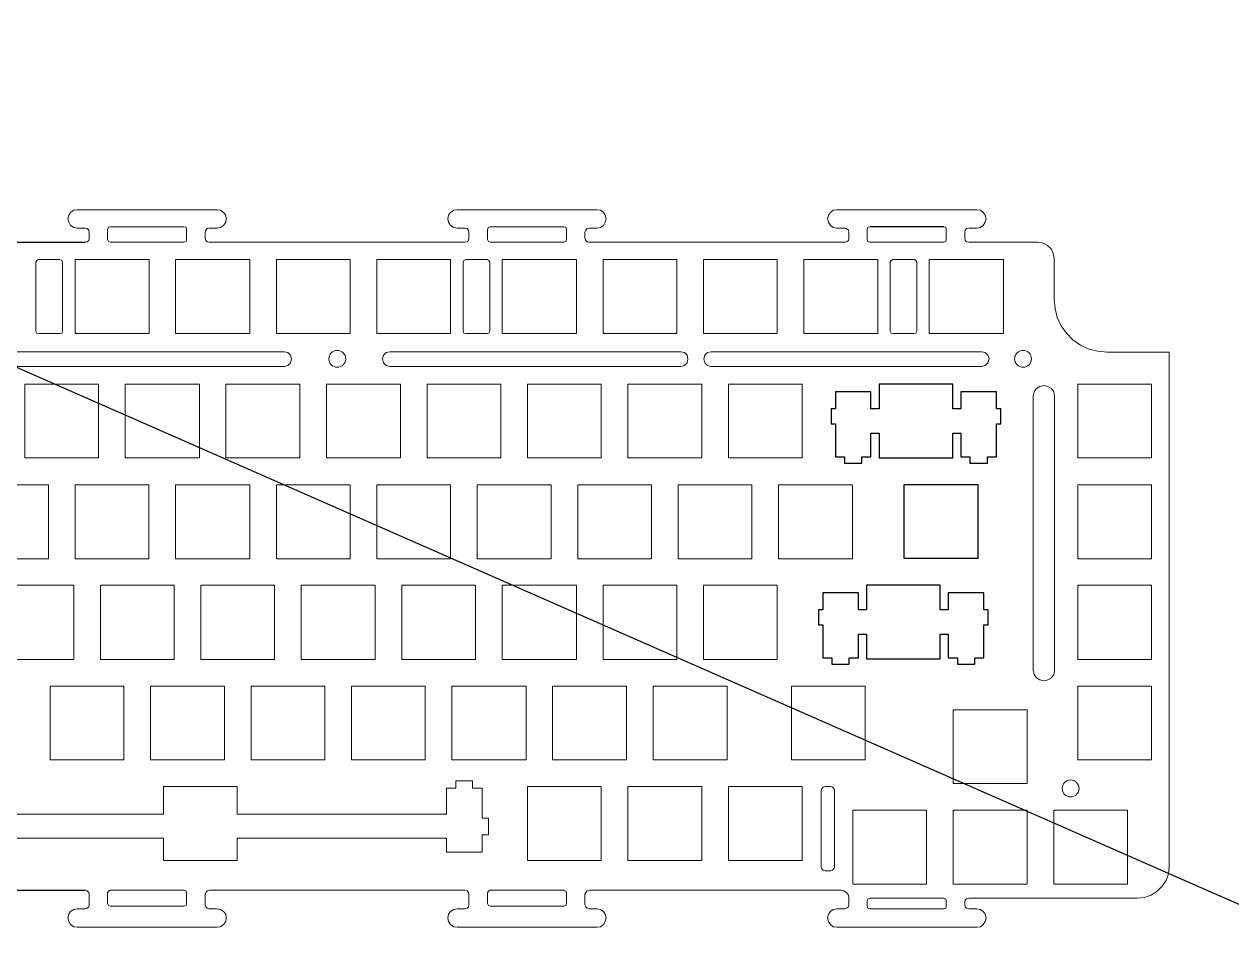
# Model space of a CAD drawing. Header units: millimetres. Extents: x 27 to 881, y 145 to 524.
# Drawn here: x 176.1 to 405.2, y 277 to 451.2 of the extents above; entities that cross this region are included whole.
import ezdxf

# ---------------------------------------------------------------- set-up
doc = ezdxf.new("R2010")
doc.units = ezdxf.units.MM
doc.header["$LTSCALE"] = 0.75

msp = doc.modelspace()

# ---------------------------------------------------------------- linework, layer by layer
for p, q in [((26.5, 451.17), (499.81, 243.44)), ((350.55, 412.78), (336.47, 412.78)), ((139.12, 409.82), (187.68, 409.82)), ((139.12, 286.99), (187.68, 286.99))]:
    msp.add_line(p, q)
at = {"color": 0}
for p, q in [((338.24, 382.94), (338.24, 378.24)), ((352.24, 382.94), (338.24, 382.94)), ((352.24, 378.24), (352.24, 382.94)), ((336.71, 381.47), (329.96, 381.47)), ((329.96, 381.47), (329.96, 378.24)), ((336.71, 378.24), (336.71, 381.47)), ((360.51, 381.47), (353.76, 381.47)), ((353.76, 381.47), (353.76, 378.24)), ((360.51, 378.24), (360.51, 381.47)), ((329.96, 378.24), (329.14, 378.24)), ((329.14, 378.24), (329.14, 375.44)), ((338.24, 378.24), (336.71, 378.24)), ((353.76, 378.24), (352.24, 378.24)), ((361.34, 378.24), (360.51, 378.24)), ((361.34, 375.44), (361.34, 378.24)), ((329.14, 375.44), (329.96, 375.44)), ((329.96, 375.44), (329.96, 369.17)), ((336.71, 369.17), (336.71, 373.64)), ((336.71, 373.64), (338.24, 373.64)), ((338.24, 373.64), (338.24, 368.94)), ((352.24, 368.94), (352.24, 373.64)), ((352.24, 373.64), (353.76, 373.64)), ((353.76, 373.64), (353.76, 369.17)), ((360.51, 369.17), (360.51, 375.44)), ((360.51, 375.44), (361.34, 375.44)), ((329.96, 369.17), (331.69, 369.17)), ((331.69, 369.17), (331.69, 367.97)), ((334.99, 367.97), (334.99, 369.17)), ((334.99, 369.17), (336.71, 369.17)), ((338.24, 368.94), (352.24, 368.94)), ((353.76, 369.17), (355.49, 369.17)), ((355.49, 369.17), (355.49, 367.97)), ((358.79, 367.97), (358.79, 369.17)), ((358.79, 369.17), (360.51, 369.17)), ((331.69, 367.97), (334.99, 367.97)), ((355.49, 367.97), (358.79, 367.97)), ((343, 363.89), (357, 363.89)), ((343, 349.89), (343, 363.89)), ((357, 363.89), (357, 349.89)), ((357, 349.89), (343, 349.89)), ((335.86, 344.84), (335.86, 340.14)), ((349.86, 344.84), (335.86, 344.84)), ((349.86, 340.14), (349.86, 344.84)), ((334.33, 343.37), (327.58, 343.37)), ((327.58, 343.37), (327.58, 340.14)), ((334.33, 340.14), (334.33, 343.37)), ((358.13, 343.37), (351.38, 343.37)), ((351.38, 343.37), (351.38, 340.14)), ((358.13, 340.14), (358.13, 343.37)), ((327.58, 340.14), (326.76, 340.14)), ((326.76, 340.14), (326.76, 337.34)), ((335.86, 340.14), (334.33, 340.14)), ((351.38, 340.14), (349.86, 340.14)), ((358.96, 340.14), (358.13, 340.14)), ((358.96, 337.34), (358.96, 340.14)), ((326.76, 337.34), (327.58, 337.34)), ((327.58, 337.34), (327.58, 331.07)), ((358.13, 331.07), (358.13, 337.34)), ((358.13, 337.34), (358.96, 337.34)), ((334.33, 331.07), (334.33, 335.54)), ((334.33, 335.54), (335.86, 335.54)), ((335.86, 335.54), (335.86, 330.84)), ((349.86, 330.84), (349.86, 335.54)), ((349.86, 335.54), (351.38, 335.54)), ((351.38, 335.54), (351.38, 331.07)), ((327.58, 331.07), (329.31, 331.07)), ((329.31, 331.07), (329.31, 329.87)), ((332.6, 329.87), (332.6, 331.07)), ((332.6, 331.07), (334.33, 331.07)), ((335.86, 330.84), (349.86, 330.84)), ((351.38, 331.07), (353.11, 331.07)), ((353.11, 331.07), (353.11, 329.87)), ((356.41, 329.87), (356.41, 331.07)), ((356.41, 331.07), (358.13, 331.07)), ((329.31, 329.87), (332.6, 329.87)), ((353.11, 329.87), (356.41, 329.87))]:
    msp.add_line(p, q, dxfattribs=at)
at = {"color": 7, "lineweight": 0}
for points in [[(186.16, 415.98), (185.48, 415.89), (184.89, 415.47), (184.56, 414.97), (184.39, 414.29), (184.56, 413.62), (184.89, 413.03), (185.48, 412.61), (186.16, 412.52)], [(212.71, 415.98), (186.16, 415.98)], [(212.71, 412.52), (213.3, 412.61), (213.89, 413.03), (214.32, 413.62), (214.4, 414.29), (214.32, 414.97), (213.89, 415.47), (213.3, 415.89), (212.71, 415.98)], [(258.24, 415.98), (257.57, 415.89), (256.97, 415.47), (256.55, 414.97), (256.47, 414.29), (256.55, 413.62), (256.97, 413.03), (257.57, 412.61), (258.24, 412.52)], [(284.71, 415.98), (258.24, 415.98)], [(284.71, 412.52), (285.39, 412.61), (285.98, 413.03), (286.31, 413.62), (286.48, 414.29), (286.31, 414.97), (285.98, 415.47), (285.39, 415.89), (284.71, 415.98)], [(330.24, 415.98), (329.56, 415.89), (329.06, 415.47), (328.63, 414.97), (328.47, 414.29), (328.63, 413.62), (329.06, 413.03), (329.56, 412.61), (330.24, 412.52)], [(356.79, 415.98), (330.24, 415.98)], [(356.79, 412.52), (357.47, 412.61), (357.97, 413.03), (358.39, 413.62), (358.56, 414.29), (358.39, 414.97), (357.97, 415.47), (357.47, 415.89), (356.79, 415.98)], [(186.16, 412.52), (187.68, 412.52)], [(188.43, 411.76), (188.35, 412.1), (188.01, 412.44), (187.68, 412.52)], [(192.4, 412.78), (192.06, 412.69), (191.89, 412.27)], [(192.4, 412.78), (206.39, 412.78)], [(206.9, 412.27), (206.81, 412.69), (206.39, 412.78)], [(211.2, 412.52), (210.78, 412.44), (210.52, 412.1), (210.44, 411.76)], [(211.2, 412.52), (212.71, 412.52)], [(258.24, 412.52), (259.67, 412.52)], [(260.43, 411.76), (260.35, 412.1), (260.09, 412.44), (259.67, 412.52)], [(264.48, 412.78), (264.14, 412.69), (263.97, 412.27)], [(264.48, 412.78), (278.47, 412.78)], [(278.98, 412.27), (278.81, 412.69), (278.47, 412.78)], [(283.19, 412.52), (282.86, 412.44), (282.6, 412.1), (282.44, 411.76)], [(283.19, 412.52), (284.71, 412.52)], [(330.24, 412.52), (331.75, 412.52)], [(332.51, 411.76), (332.43, 412.1), (332.09, 412.44), (331.75, 412.52)], [(336.47, 412.78), (336.14, 412.69), (335.97, 412.27)], [(350.98, 412.27), (350.89, 412.69), (350.55, 412.78)], [(355.27, 412.52), (354.85, 412.44), (354.6, 412.1), (354.52, 411.76)], [(355.27, 412.52), (356.79, 412.52)], [(187.68, 409.82), (188.01, 409.91), (188.35, 410.16), (188.43, 410.58)], [(188.43, 411.76), (188.43, 410.58)], [(191.89, 410.33), (191.89, 412.27)], [(191.89, 410.33), (192.06, 409.99), (192.4, 409.82)], [(206.39, 409.82), (206.81, 409.99), (206.9, 410.33)], [(206.9, 412.27), (206.9, 410.33)], [(210.44, 410.58), (210.44, 411.76)], [(210.44, 410.58), (210.52, 410.16), (210.78, 409.91), (211.2, 409.82)], [(259.67, 409.82), (260.09, 409.91), (260.35, 410.16), (260.43, 410.58)], [(260.43, 411.76), (260.43, 410.58)], [(263.97, 410.33), (263.97, 412.27)], [(263.97, 410.33), (264.14, 409.99), (264.48, 409.82)], [(278.47, 409.82), (278.81, 409.99), (278.98, 410.33)], [(278.98, 412.27), (278.98, 410.33)], [(282.44, 410.58), (282.44, 411.76)], [(282.44, 410.58), (282.6, 410.16), (282.86, 409.91), (283.19, 409.82)], [(331.75, 409.82), (332.09, 409.91), (332.43, 410.16), (332.51, 410.58)], [(332.51, 411.76), (332.51, 410.58)], [(335.97, 410.33), (335.97, 412.27)], [(335.97, 410.33), (336.14, 409.99), (336.47, 409.82)], [(350.55, 409.82), (350.89, 409.99), (350.98, 410.33)], [(350.98, 412.27), (350.98, 410.33)], [(354.52, 410.58), (354.52, 411.76)], [(354.52, 410.58), (354.6, 410.16), (354.85, 409.91), (355.27, 409.82)], [(206.39, 409.82), (192.4, 409.82)], [(259.67, 409.82), (211.2, 409.82)], [(278.47, 409.82), (264.48, 409.82)], [(331.75, 409.82), (283.19, 409.82)], [(350.55, 409.82), (336.47, 409.82)], [(368.43, 409.82), (355.27, 409.82)], [(371.46, 406.79), (371.29, 407.72), (370.87, 408.56), (370.2, 409.23), (369.35, 409.66), (368.43, 409.82)], [(178.82, 406.54), (178.49, 406.37), (178.32, 406.03)], [(178.32, 406.03), (178.32, 392.96)], [(182.87, 406.54), (178.82, 406.54)], [(183.38, 406.03), (183.21, 406.37), (182.87, 406.54)], [(183.38, 392.96), (183.38, 406.03)], [(185.74, 406.54), (185.74, 392.54)], [(199.82, 406.54), (185.74, 406.54)], [(199.82, 392.54), (199.82, 406.54)], [(204.79, 406.54), (204.79, 392.54)], [(218.87, 406.54), (204.79, 406.54)], [(218.87, 392.54), (218.87, 406.54)], [(223.93, 406.54), (223.93, 392.54)], [(237.92, 406.54), (223.93, 406.54)], [(237.92, 392.54), (237.92, 406.54)], [(242.98, 406.54), (242.98, 392.54)], [(256.97, 406.54), (242.98, 406.54)], [(256.97, 392.54), (256.97, 406.54)], [(259.84, 406.54), (259.5, 406.37), (259.34, 406.03)], [(259.34, 406.03), (259.34, 392.96)], [(263.89, 406.54), (259.84, 406.54)], [(264.39, 406.03), (264.23, 406.37), (263.89, 406.54)], [(264.39, 392.96), (264.39, 406.03)], [(266.75, 406.54), (266.75, 392.54)], [(280.83, 406.54), (266.75, 406.54)], [(280.83, 392.54), (280.83, 406.54)], [(285.89, 406.54), (285.89, 392.54)], [(299.89, 406.54), (285.89, 406.54)], [(299.89, 392.54), (299.89, 406.54)], [(318.94, 406.54), (304.94, 406.54)], [(304.94, 406.54), (304.94, 392.54)], [(318.94, 392.54), (318.94, 406.54)], [(337.99, 406.54), (324, 406.54)], [(324, 406.54), (324, 392.54)], [(337.99, 392.54), (337.99, 406.54)], [(340.86, 406.54), (340.52, 406.37), (340.35, 406.03)], [(340.35, 406.03), (340.35, 392.96)], [(344.91, 406.54), (340.86, 406.54)], [(345.41, 406.03), (345.24, 406.37), (344.91, 406.54)], [(345.41, 392.96), (345.41, 406.03)], [(361.85, 406.54), (347.77, 406.54)], [(347.77, 406.54), (347.77, 392.54)], [(361.85, 392.54), (361.85, 406.54)], [(371.46, 406.79), (371.46, 399.03)], [(371.46, 399.03), (371.63, 397.26), (372.05, 395.58), (372.81, 393.98), (373.82, 392.63), (375, 391.36), (376.44, 390.35), (378.04, 389.59), (379.72, 389.17), (381.49, 389)], [(178.32, 392.96), (178.49, 392.63), (178.82, 392.54)], [(178.82, 392.54), (182.87, 392.54)], [(182.87, 392.54), (183.21, 392.63), (183.38, 392.96)], [(185.74, 392.54), (199.82, 392.54)], [(204.79, 392.54), (218.87, 392.54)], [(223.93, 392.54), (237.92, 392.54)], [(242.98, 392.54), (256.97, 392.54)], [(259.34, 392.96), (259.5, 392.63), (259.84, 392.54)], [(259.84, 392.54), (263.89, 392.54)], [(263.89, 392.54), (264.22, 392.63), (264.39, 392.96)], [(266.75, 392.54), (280.83, 392.54)], [(285.89, 392.54), (299.89, 392.54)], [(304.94, 392.54), (318.94, 392.54)], [(324, 392.54), (337.99, 392.54)], [(340.35, 392.96), (340.52, 392.63), (340.86, 392.54)], [(340.86, 392.54), (344.91, 392.54)], [(344.91, 392.54), (345.24, 392.63), (345.41, 392.96)], [(347.77, 392.54), (361.85, 392.54)], [(225.44, 389.09), (171.32, 389.09)], [(225.44, 386.3), (226.12, 386.47), (226.62, 386.98), (226.79, 387.74), (226.62, 388.41), (226.12, 388.92), (225.44, 389.09)], [(245.43, 389.09), (244.75, 388.92), (244.24, 388.41), (244.08, 387.74), (244.24, 386.98), (244.75, 386.47), (245.43, 386.3)], [(300.65, 389.09), (245.43, 389.09)], [(300.65, 386.3), (301.32, 386.47), (301.83, 386.98), (301.99, 387.74), (301.83, 388.41), (301.32, 388.92), (300.65, 389.09)], [(306.38, 389.09), (305.7, 388.92), (305.2, 388.41), (305.03, 387.74), (305.2, 386.98), (305.7, 386.47), (306.38, 386.3)], [(357.72, 389.09), (306.38, 389.09)], [(357.72, 386.3), (358.39, 386.47), (358.9, 386.98), (359.15, 387.74), (358.9, 388.41), (358.39, 388.92), (357.72, 389.09)], [(393.3, 389), (381.49, 389)], [(393.3, 389), (393.3, 291.46)], [(171.32, 386.3), (225.44, 386.3)], [(245.43, 386.3), (300.65, 386.3)], [(306.38, 386.3), (357.72, 386.3)], [(176.21, 368.94), (176.21, 382.93)], [(176.21, 382.93), (190.21, 382.93)], [(190.21, 382.93), (190.21, 368.94)], [(195.26, 368.94), (195.26, 382.93)], [(195.26, 382.93), (209.34, 382.93)], [(209.34, 382.93), (209.34, 368.94)], [(214.32, 368.94), (214.32, 382.93)], [(214.32, 382.93), (228.4, 382.93)], [(228.4, 382.93), (228.4, 368.94)], [(233.45, 368.94), (233.45, 382.93)], [(233.45, 382.93), (247.45, 382.93)], [(247.45, 382.93), (247.45, 368.94)], [(252.51, 368.94), (252.51, 382.93)], [(252.51, 382.93), (266.5, 382.93)], [(266.5, 382.93), (266.5, 368.94)], [(271.56, 382.93), (285.55, 382.93)], [(271.56, 368.94), (271.56, 382.93)], [(285.55, 382.93), (285.55, 368.94)], [(290.61, 382.93), (304.61, 382.93)], [(290.61, 368.94), (290.61, 382.93)], [(304.61, 382.93), (304.61, 368.94)], [(309.67, 382.93), (323.66, 382.93)], [(309.67, 368.94), (309.67, 382.93)], [(323.66, 382.93), (323.66, 368.94)], [(371.55, 380.74), (371.38, 381.5), (370.96, 382.09), (370.28, 382.51), (369.52, 382.68), (368.76, 382.51), (368.09, 382.09), (367.67, 381.5), (367.5, 380.74)], [(389.92, 382.93), (375.93, 382.93)], [(375.93, 382.93), (375.93, 368.94)], [(389.92, 368.94), (389.92, 382.93)], [(367.5, 380.74), (367.5, 328.64)], [(371.55, 328.64), (371.55, 380.74)], [(190.21, 368.94), (176.21, 368.94)], [(209.34, 368.94), (195.26, 368.94)], [(228.4, 368.94), (214.32, 368.94)], [(247.45, 368.94), (233.45, 368.94)], [(266.5, 368.94), (252.51, 368.94)], [(285.55, 368.94), (271.56, 368.94)], [(304.61, 368.94), (290.61, 368.94)], [(323.66, 368.94), (309.67, 368.94)], [(375.93, 368.94), (389.92, 368.94)], [(166.68, 363.88), (180.68, 363.88)], [(180.68, 363.88), (180.68, 349.8)], [(185.74, 349.8), (185.74, 363.88)], [(185.74, 363.88), (199.73, 363.88)], [(199.73, 363.88), (199.73, 349.8)], [(204.79, 349.8), (204.79, 363.88)], [(204.79, 363.88), (218.87, 363.88)], [(218.87, 363.88), (218.87, 349.8)], [(223.93, 349.8), (223.93, 363.88)], [(223.93, 363.88), (237.92, 363.88)], [(237.92, 363.88), (237.92, 349.8)], [(242.98, 349.8), (242.98, 363.88)], [(242.98, 363.88), (256.97, 363.88)], [(256.97, 363.88), (256.97, 349.8)], [(262.03, 363.88), (276.03, 363.88)], [(262.03, 349.8), (262.03, 363.88)], [(276.03, 363.88), (276.03, 349.8)], [(281.09, 363.88), (295.08, 363.88)], [(281.09, 349.8), (281.09, 363.88)], [(295.08, 363.88), (295.08, 349.8)], [(300.14, 363.88), (314.13, 363.88)], [(300.14, 349.8), (300.14, 363.88)], [(314.13, 363.88), (314.13, 349.8)], [(319.19, 363.88), (333.19, 363.88)], [(319.19, 349.8), (319.19, 363.88)], [(333.19, 363.88), (333.19, 349.8)], [(389.92, 363.88), (375.93, 363.88)], [(375.93, 363.88), (375.93, 349.8)], [(389.92, 349.8), (389.92, 363.88)], [(180.68, 349.8), (166.68, 349.8)], [(199.73, 349.8), (185.74, 349.8)], [(218.87, 349.8), (204.79, 349.8)], [(237.92, 349.8), (223.93, 349.8)], [(256.97, 349.8), (242.98, 349.8)], [(276.03, 349.8), (262.03, 349.8)], [(295.08, 349.8), (281.09, 349.8)], [(314.13, 349.8), (300.14, 349.8)], [(333.19, 349.8), (319.19, 349.8)], [(375.93, 349.8), (389.92, 349.8)], [(171.49, 344.83), (185.48, 344.83)], [(185.48, 344.83), (185.48, 330.75)], [(190.54, 330.75), (190.54, 344.83)], [(190.54, 344.83), (204.54, 344.83)], [(204.54, 344.83), (204.54, 330.75)], [(209.6, 330.75), (209.6, 344.83)], [(209.6, 344.83), (223.59, 344.83)], [(223.59, 344.83), (223.59, 330.75)], [(228.65, 330.75), (228.65, 344.83)], [(228.65, 344.83), (242.64, 344.83)], [(242.64, 344.83), (242.64, 330.75)], [(247.7, 344.83), (261.7, 344.83)], [(247.7, 330.75), (247.7, 344.83)], [(261.7, 344.83), (261.7, 330.75)], [(266.75, 344.83), (280.83, 344.83)], [(266.75, 330.75), (266.75, 344.83)], [(280.83, 344.83), (280.83, 330.75)], [(285.89, 344.83), (299.89, 344.83)], [(285.89, 330.75), (285.89, 344.83)], [(299.89, 344.83), (299.89, 330.75)], [(304.94, 344.83), (318.94, 344.83)], [(304.94, 330.75), (304.94, 344.83)], [(318.94, 344.83), (318.94, 330.75)], [(389.92, 344.83), (375.93, 344.83)], [(375.93, 344.83), (375.93, 330.75)], [(389.92, 330.75), (389.92, 344.83)], [(185.48, 330.75), (171.49, 330.75)], [(204.54, 330.75), (190.54, 330.75)], [(223.59, 330.75), (209.6, 330.75)], [(242.64, 330.75), (228.65, 330.75)], [(261.7, 330.75), (247.7, 330.75)], [(280.83, 330.75), (266.75, 330.75)], [(299.89, 330.75), (285.89, 330.75)], [(318.94, 330.75), (304.94, 330.75)], [(375.93, 330.75), (389.92, 330.75)], [(367.5, 328.64), (367.67, 327.88), (368.09, 327.29), (368.76, 326.87), (369.52, 326.7), (370.28, 326.87), (370.96, 327.29), (371.38, 327.88), (371.55, 328.64)], [(181.02, 311.69), (181.02, 325.69)], [(181.02, 325.69), (195.01, 325.69)], [(195.01, 325.69), (195.01, 311.69)], [(200.07, 311.69), (200.07, 325.69)], [(200.07, 325.69), (214.06, 325.69)], [(214.06, 325.69), (214.06, 311.69)], [(219.12, 325.69), (233.12, 325.69)], [(219.12, 311.69), (219.12, 325.69)], [(233.12, 325.69), (233.12, 311.69)], [(238.17, 325.69), (252.17, 325.69)], [(238.17, 311.69), (238.17, 325.69)], [(252.17, 325.69), (252.17, 311.69)], [(257.23, 325.69), (271.31, 325.69)], [(257.23, 311.69), (257.23, 325.69)], [(271.31, 325.69), (271.31, 311.69)], [(276.28, 325.69), (290.36, 325.69)], [(276.28, 311.69), (276.28, 325.69)], [(290.36, 325.69), (290.36, 311.69)], [(295.42, 325.69), (309.41, 325.69)], [(295.42, 311.69), (295.42, 325.69)], [(309.41, 325.69), (309.41, 311.69)], [(321.64, 325.69), (335.63, 325.69)], [(321.64, 311.69), (321.64, 325.69)], [(335.63, 325.69), (335.63, 311.69)], [(389.92, 325.69), (375.93, 325.69)], [(375.93, 325.69), (375.93, 311.69)], [(389.92, 311.69), (389.92, 325.69)], [(366.32, 321.22), (352.32, 321.22)], [(352.32, 321.22), (352.32, 307.23)], [(366.32, 307.23), (366.32, 321.22)], [(195.01, 311.69), (181.02, 311.69)], [(214.06, 311.69), (200.07, 311.69)], [(233.12, 311.69), (219.12, 311.69)], [(252.17, 311.69), (238.17, 311.69)], [(271.31, 311.69), (257.23, 311.69)], [(290.36, 311.69), (276.28, 311.69)], [(309.41, 311.69), (295.42, 311.69)], [(335.63, 311.69), (321.64, 311.69)], [(375.93, 311.69), (389.92, 311.69)], [(257.99, 307.73), (261.11, 307.73)], [(257.99, 306.38), (257.99, 307.73)], [(261.11, 307.73), (261.11, 306.38)], [(352.32, 307.23), (366.32, 307.23)], [(202.51, 301.41), (202.51, 306.64)], [(202.51, 306.64), (216.51, 306.64)], [(216.51, 306.64), (216.51, 301.41)], [(256.22, 306.38), (257.99, 306.38)], [(256.22, 301.41), (256.22, 306.38)], [(261.11, 306.38), (262.96, 306.38)], [(262.96, 306.38), (262.96, 300.65)], [(271.56, 306.64), (285.55, 306.64)], [(271.56, 292.64), (271.56, 306.64)], [(285.55, 306.64), (285.55, 292.64)], [(290.61, 306.64), (304.61, 306.64)], [(290.61, 292.64), (290.61, 306.64)], [(304.61, 306.64), (304.61, 292.64)], [(309.67, 306.64), (323.66, 306.64)], [(309.67, 292.64), (309.67, 306.64)], [(323.66, 306.64), (323.66, 292.64)], [(328.04, 306.64), (327.62, 306.55), (327.37, 306.3), (327.29, 305.96)], [(327.29, 305.96), (327.29, 291.38)], [(329.06, 306.64), (328.04, 306.64)], [(329.82, 305.96), (329.65, 306.3), (329.39, 306.55), (329.06, 306.64)], [(329.81, 291.38), (329.81, 305.96)], [(202.51, 301.41), (162.89, 301.41)], [(256.22, 301.41), (216.51, 301.41)], [(262.96, 300.65), (264.14, 300.65)], [(264.14, 300.65), (264.14, 297.53)], [(347.27, 302.17), (333.27, 302.17)], [(333.27, 302.17), (333.27, 288.17)], [(347.27, 288.17), (347.27, 302.17)], [(366.32, 302.17), (352.32, 302.17)], [(352.32, 302.17), (352.32, 288.17)], [(366.32, 288.17), (366.32, 302.17)], [(385.37, 302.17), (371.38, 302.17)], [(371.38, 302.17), (371.38, 288.17)], [(385.37, 288.17), (385.37, 302.17)], [(202.51, 296.86), (162.89, 296.86)], [(202.51, 292.64), (202.51, 296.86)], [(256.22, 296.86), (216.51, 296.86)], [(216.51, 296.86), (216.51, 292.64)], [(256.22, 294.24), (256.22, 296.86)], [(264.14, 297.53), (262.96, 297.53)], [(262.96, 297.53), (262.96, 294.24)], [(262.96, 294.24), (256.22, 294.24)], [(216.51, 292.64), (202.51, 292.64)], [(285.55, 292.64), (271.56, 292.64)], [(304.61, 292.64), (290.61, 292.64)], [(323.66, 292.64), (309.67, 292.64)], [(327.29, 291.38), (327.37, 291.04), (327.62, 290.79), (328.04, 290.7)], [(329.06, 290.7), (329.39, 290.79), (329.65, 291.04), (329.82, 291.38)], [(387.23, 285.47), (388.58, 285.64), (389.84, 286.06), (391.02, 286.82), (391.95, 287.75), (392.71, 288.85), (393.13, 290.11), (393.3, 291.46)], [(328.04, 290.7), (329.06, 290.7)], [(188.43, 286.23), (188.35, 286.57), (188.01, 286.91), (187.68, 286.99)], [(192.4, 286.99), (192.06, 286.82), (191.89, 286.49)], [(191.89, 284.46), (191.89, 286.49)], [(192.4, 286.99), (206.39, 286.99)], [(206.9, 286.49), (206.81, 286.82), (206.39, 286.99)], [(206.9, 286.49), (206.9, 284.46)], [(211.2, 286.99), (210.78, 286.91), (210.52, 286.57), (210.44, 286.23)], [(211.2, 286.99), (259.67, 286.99)], [(260.43, 286.23), (260.35, 286.57), (260.09, 286.91), (259.67, 286.99)], [(264.48, 286.99), (264.14, 286.82), (263.97, 286.49)], [(263.97, 284.46), (263.97, 286.49)], [(264.48, 286.99), (278.47, 286.99)], [(278.98, 286.49), (278.81, 286.82), (278.47, 286.99)], [(278.98, 286.49), (278.98, 284.46)], [(283.19, 286.99), (282.86, 286.91), (282.6, 286.57), (282.44, 286.23)], [(283.19, 286.99), (331, 286.99)], [(332.51, 285.47), (332.43, 286.06), (332.09, 286.57), (331.59, 286.91), (331, 286.99)], [(333.27, 288.17), (347.27, 288.17)], [(352.32, 288.17), (366.32, 288.17)], [(371.38, 288.17), (385.37, 288.17)], [(187.68, 283.45), (188.01, 283.62), (188.35, 283.87), (188.43, 284.21)], [(188.43, 286.23), (188.43, 284.21)], [(191.89, 284.46), (192.06, 284.13), (192.4, 283.96)], [(206.39, 283.96), (206.81, 284.13), (206.9, 284.46)], [(210.44, 284.21), (210.44, 286.23)], [(210.44, 284.21), (210.52, 283.87), (210.78, 283.62), (211.2, 283.45)], [(259.67, 283.45), (260.09, 283.62), (260.35, 283.87), (260.43, 284.21)], [(260.43, 286.23), (260.43, 284.21)], [(263.97, 284.46), (264.14, 284.13), (264.48, 283.96)], [(278.47, 283.96), (278.81, 284.13), (278.98, 284.46)], [(282.44, 284.21), (282.44, 286.23)], [(282.44, 284.21), (282.6, 283.87), (282.86, 283.62), (283.19, 283.45)], [(331.75, 283.45), (332.09, 283.62), (332.43, 283.87), (332.51, 284.21)], [(332.51, 285.47), (332.51, 284.21)], [(336.47, 285.47), (336.14, 285.31), (335.97, 284.97)], [(335.97, 283.96), (335.97, 284.97)], [(336.47, 285.47), (350.55, 285.47)], [(350.98, 284.97), (350.89, 285.31), (350.55, 285.47)], [(350.98, 284.97), (350.98, 283.96)], [(355.27, 285.47), (354.85, 285.39), (354.6, 285.14), (354.52, 284.72)], [(354.52, 284.21), (354.52, 284.72)], [(354.52, 284.21), (354.6, 283.87), (354.85, 283.62), (355.27, 283.45)], [(355.27, 285.47), (387.23, 285.47)], [(186.16, 283.45), (185.48, 283.37), (184.89, 282.95), (184.56, 282.44), (184.39, 281.77), (184.56, 281.09), (184.89, 280.5), (185.48, 280.08), (186.16, 279.99)], [(187.68, 283.45), (186.16, 283.45)], [(206.39, 283.96), (192.4, 283.96)], [(212.71, 283.45), (211.2, 283.45)], [(212.71, 279.99), (213.3, 280.08), (213.89, 280.5), (214.32, 281.09), (214.4, 281.77), (214.32, 282.44), (213.89, 282.95), (213.3, 283.37), (212.71, 283.45)], [(258.24, 283.45), (257.57, 283.37), (256.97, 282.95), (256.55, 282.44), (256.47, 281.77), (256.55, 281.09), (256.97, 280.5), (257.57, 280.08), (258.24, 279.99)], [(259.67, 283.45), (258.24, 283.45)], [(278.47, 283.96), (264.48, 283.96)], [(284.71, 283.45), (283.19, 283.45)], [(284.71, 279.99), (285.39, 280.08), (285.98, 280.5), (286.31, 281.09), (286.48, 281.77), (286.31, 282.44), (285.98, 282.95), (285.39, 283.37), (284.71, 283.45)], [(330.24, 283.45), (329.56, 283.37), (329.06, 282.95), (328.63, 282.44), (328.47, 281.77), (328.63, 281.09), (329.06, 280.5), (329.56, 280.08), (330.24, 279.99)], [(331.75, 283.45), (330.24, 283.45)], [(335.97, 283.96), (336.14, 283.62), (336.47, 283.45)], [(350.55, 283.45), (336.47, 283.45)], [(350.55, 283.45), (350.89, 283.62), (350.98, 283.96)], [(356.79, 283.45), (355.27, 283.45)], [(356.79, 279.99), (357.47, 280.08), (357.97, 280.5), (358.39, 281.09), (358.56, 281.77), (358.39, 282.44), (357.97, 282.95), (357.47, 283.37), (356.79, 283.45)], [(186.16, 280), (212.71, 280)], [(258.24, 280), (284.71, 280)], [(330.24, 280), (356.79, 280)]]:
    msp.add_lwpolyline(points, dxfattribs=at)
at = {"color": 4, "lineweight": 0, "true_color": 0x00ffff}
msp.add_lwpolyline([(363.87, 387.74), (363.96, 387.74)], dxfattribs=at)
at = {"color": 8, "lineweight": 0, "true_color": 0x808080}
for centre in [(235.48, 387.74), (365.56, 387.74), (374.58, 306.3)]:
    msp.add_circle(centre, 1.6, dxfattribs=at)

doc.saveas('drawing.dxf')
